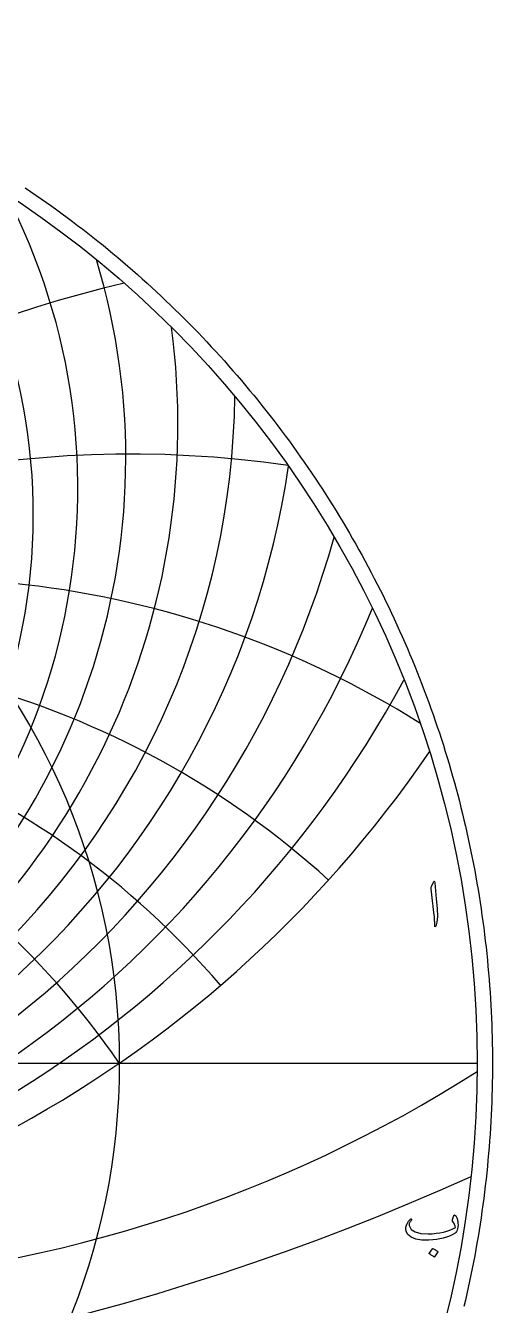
# Model space of a CAD drawing. Header units: millimetres. Extents: x -75 to 75, y -75 to 77.
# Drawn here: x 41.9 to 75.3, y -17.3 to 74.2 of the extents above; entities that cross this region are included whole.
import ezdxf

# ---------------------------------------------------------------- set-up
doc = ezdxf.new("R2010")
doc.units = ezdxf.units.MM
for name, color, linetype in [('CUT_OUTER', 1, 'Continuous'), ('ENGRAVE', 7, 'Continuous'), ('ENGRAVE_FINE', 8, 'Continuous'), ('TEXT', 5, 'Continuous')]:
    doc.layers.add(name, color=color, linetype=linetype)

msp = doc.modelspace()

# ---------------------------------------------------------------- linework, layer by layer
at = {"layer": 'CUT_OUTER'}
msp.add_lwpolyline([(41.8553, 62.6408), (42.2388, 62.3828), (42.6208, 62.1225), (43.0012, 61.8598), (43.3799, 61.5948), (43.7571, 61.3275), (44.1325, 61.0578), (44.5064, 60.7859), (44.8785, 60.5116), (45.2489, 60.2351), (45.6177, 59.9564), (45.9847, 59.6753), (46.35, 59.392), (46.7136, 59.1065), (47.0754, 58.8188), (47.4354, 58.5288), (47.7936, 58.2367), (48.15, 57.9423), (48.5047, 57.6458), (48.8575, 57.3471), (49.2084, 57.0462), (49.5575, 56.7432), (49.9047, 56.4381), (50.2501, 56.1308), (50.5936, 55.8214), (50.9351, 55.5099), (51.2748, 55.1963), (51.6125, 54.8807), (51.9483, 54.563), (52.2821, 54.2432), (52.6139, 53.9214), (52.9438, 53.5975), (53.2717, 53.2717), (53.5975, 52.9438), (53.9214, 52.6139), (54.2432, 52.2821), (54.563, 51.9483), (54.8807, 51.6125), (55.1963, 51.2748), (55.5099, 50.9351), (55.8214, 50.5936), (56.1308, 50.2501), (56.4381, 49.9047), (56.7432, 49.5575), (57.0462, 49.2084), (57.3471, 48.8575), (57.6458, 48.5047), (57.9423, 48.15), (58.2367, 47.7936), (58.5288, 47.4354), (58.8188, 47.0754), (59.1065, 46.7136), (59.392, 46.35), (59.6753, 45.9847), (59.9564, 45.6177), (60.2351, 45.2489), (60.5116, 44.8785), (60.7859, 44.5064), (61.0578, 44.1325), (61.3275, 43.7571), (61.5948, 43.3799), (61.8598, 43.0012), (62.1225, 42.6208), (62.3828, 42.2388), (62.6408, 41.8553), (62.8965, 41.4701), (63.1498, 41.0834), (63.4006, 40.6952), (63.6492, 40.3054), (63.8953, 39.9141), (64.139, 39.5213), (64.3803, 39.127), (64.6191, 38.7312), (64.8556, 38.334), (65.0896, 37.9353), (65.3211, 37.5352), (65.5502, 37.1337), (65.7768, 36.7308), (66.0009, 36.3265), (66.2226, 35.9209), (66.4417, 35.5139), (66.6584, 35.1055), (66.8725, 34.6958), (67.0842, 34.2849), (67.2933, 33.8726), (67.4999, 33.4591), (67.7039, 33.0443), (67.9054, 32.6282), (68.1043, 32.2109), (68.3007, 31.7924), (68.4944, 31.3728), (68.6857, 30.9519), (68.8743, 30.5299), (69.0603, 30.1067), (69.2437, 29.6824), (69.4246, 29.2569), (69.6028, 28.8304), (69.7784, 28.4028), (69.9513, 27.9741), (70.1217, 27.5444), (70.2893, 27.1136), (70.4544, 26.6818), (70.6168, 26.249), (70.7765, 25.8152), (70.9336, 25.3804), (71.088, 24.9447), (71.2397, 24.5081), (71.3887, 24.0705), (71.5351, 23.632), (71.6787, 23.1926), (71.8197, 22.7524), (71.9579, 22.3113), (72.0935, 21.8693), (72.2263, 21.4266), (72.3564, 20.983), (72.4838, 20.5386), (72.6085, 20.0935), (72.7304, 19.6476), (72.8496, 19.2009), (72.966, 18.7536), (73.0797, 18.3055), (73.1907, 17.8568), (73.2989, 17.4073), (73.4043, 16.9573), (73.507, 16.5065), (73.6069, 16.0552), (73.704, 15.6033), (73.7983, 15.1507), (73.8899, 14.6976), (73.9787, 14.244), (74.0647, 13.7898), (74.1479, 13.3351), (74.2284, 12.8798), (74.306, 12.4241), (74.3808, 11.968), (74.4529, 11.5114), (74.5221, 11.0543), (74.5885, 10.5968), (74.6521, 10.139), (74.7129, 9.6807), (74.7709, 9.2221), (74.8261, 8.7632), (74.8785, 8.3039), (74.928, 7.8443), (74.9747, 7.3844), (75.0186, 6.9242), (75.0597, 6.4638), (75.0979, 6.0031), (75.1334, 5.5422), (75.166, 5.0811), (75.1957, 4.6198), (75.2227, 4.1583), (75.2468, 3.6966), (75.268, 3.2349), (75.2865, 2.773), (75.302, 2.311), (75.3148, 1.8489), (75.3247, 1.3867), (75.3318, 0.9245), (75.3361, 0.4623), (75.3375, 0), (75.3361, -0.4623), (75.3318, -0.9245), (75.3247, -1.3867), (75.3148, -1.8489), (75.302, -2.311), (75.2865, -2.773), (75.268, -3.2349), (75.2468, -3.6966), (75.2227, -4.1583), (75.1957, -4.6198), (75.166, -5.0811), (75.1334, -5.5422), (75.0979, -6.0031), (75.0597, -6.4638), (75.0186, -6.9242), (74.9747, -7.3844), (74.928, -7.8443), (74.8785, -8.3039), (74.8261, -8.7632), (74.7709, -9.2221), (74.7129, -9.6807), (74.6521, -10.139), (74.5885, -10.5968), (74.5221, -11.0543), (74.4529, -11.5114), (74.3808, -11.968), (74.306, -12.4241), (74.2284, -12.8798), (74.1479, -13.3351), (74.0647, -13.7898), (73.9787, -14.244), (73.8899, -14.6976), (73.7983, -15.1507), (73.704, -15.6033), (73.6069, -16.0552), (73.507, -16.5065), (73.4043, -16.9573), (73.2989, -17.4073)], dxfattribs=at)
at = {"layer": 'ENGRAVE'}
msp.add_lwpolyline([(-74.25, 0), (74.25, 0)], dxfattribs=at)
for radius in [74.25, 48.6033]:
    msp.add_circle((0, 0), radius, dxfattribs=at)
for centre, radius, start, end in [((0, 48.5385), 56.8901, 180.823869, 359.176131), ((0, -33.4041), 58.9755, 34.5, 145.5), ((0, -33.4041), 58.9755, 34.5, 145.5), ((0, 70.7182), 85.8099, 214.368748, 325.631252), ((21.8597, 81.5815), 97.4457, 273.422481, 302.52125)]:
    msp.add_arc(centre, radius, start, end, dxfattribs=at)
at = {"layer": 'ENGRAVE_FINE'}
for centre, radius, start, end in [((0, 39.2546), 42.4402, 139.340374, 40.659626), ((0, 41.1607), 45.6267, 152.453309, 27.546691), ((0, 43.3135), 49.0661, 163.185846, 16.814154), ((70.2843, -33.4041), 91.7496, 103.446423, 167.104067), ((70.2843, -33.4041), 91.7496, 103.446423, 167.104067), ((0, 45.7553), 52.8024, 172.49133, 7.50867), ((49.4863, -33.4041), 76.9871, 81.624761, 163.522528), ((49.4863, -33.4041), 76.9871, 81.624761, 163.522528), ((0, 51.7297), 61.3975, 188.44201, 351.55799), ((0, 55.4136), 66.4114, 195.509349, 344.490651), ((34.0495, -33.4041), 68.0991, 57.98966, 159.672865), ((34.0495, -33.4041), 68.0991, 57.98966, 159.672865), ((0, 59.7006), 72.0443, 202.136906, 337.863094), ((21.4653, -33.4041), 62.7604, 47.829952, 155.467289), ((21.4653, -33.4041), 62.7604, 47.829952, 155.467289), ((0, 64.7365), 78.4441, 208.403854, 331.596146), ((10.399, -33.4041), 59.8853, 40.613919, 150.792824), ((10.399, -33.4041), 59.8853, 40.613919, 150.792824), ((0, 155.6212), 179.5897, 245.733951, 294.266049)]:
    msp.add_arc(centre, radius, start, end, dxfattribs=at)
at = {"layer": 'TEXT'}
for points in [[(71.0832, 12.9096), (71.128, 12.9962), (71.164, 13.0267), (71.1912, 13.0009), (71.2097, 12.919), (71.3174, 11.7714), (71.3815, 11.0671), (71.3959, 10.5044), (71.3604, 10.0835), (71.2752, 9.8042), (71.2597, 9.7813), (71.246, 9.7691), (71.234, 9.7673), (71.2237, 9.7761), (71.2155, 9.7898), (71.2097, 9.8077), (71.2062, 9.8297), (71.205, 9.8557), (71.205, 10.0586), (71.1956, 10.2737), (71.1769, 10.5012), (71.1488, 10.741), (71.1426, 10.8036), (71.1242, 10.9728), (71.0934, 11.2486), (71.0504, 11.6309), (70.9474, 12.4787), (70.945, 12.5238), (70.9474, 12.5653), (70.9544, 12.6034), (70.9661, 12.6379)], [(72.6752, -10.8896), (72.7066, -10.9291), (72.7355, -10.9727), (72.7617, -11.0204), (72.7852, -11.0722), (72.8062, -11.1279), (72.8245, -11.187), (72.8401, -11.2496), (72.8532, -11.3158), (72.8701, -11.4487), (72.8742, -11.5804), (72.8654, -11.711), (72.8438, -11.8404), (72.811, -11.9557), (72.7688, -12.0488), (72.7173, -12.1197), (72.6564, -12.1683), (72.4632, -12.2704), (72.2583, -12.3615), (72.0417, -12.4414), (71.8133, -12.5102), (71.5733, -12.5673), (71.3215, -12.6121), (71.0581, -12.6446), (70.7829, -12.6648), (70.2671, -12.6595), (69.8438, -12.5875), (69.513, -12.4487), (69.2747, -12.2432), (69.1769, -12.0825), (69.1318, -11.9095), (69.1394, -11.7242), (69.1997, -11.5266), (69.2201, -11.484), (69.2436, -11.4405), (69.2704, -11.3962), (69.3004, -11.3509), (69.3337, -11.3048), (69.3701, -11.2578), (69.4098, -11.21), (69.4527, -11.1612), (69.467, -11.1475), (69.4819, -11.139), (69.4975, -11.1358), (69.5136, -11.1378), (69.5244, -11.1419), (69.5335, -11.1495), (69.5408, -11.1606), (69.5463, -11.1753), (69.549, -11.189), (69.5475, -11.2022), (69.5419, -11.2148), (69.5323, -11.2268), (69.4922, -11.2745), (69.4562, -11.324), (69.4243, -11.3752), (69.3965, -11.4282), (69.3774, -11.4789), (69.3672, -11.5277), (69.3657, -11.5749), (69.373, -11.6203), (69.5194, -11.8852), (69.7946, -12.0711), (70.1986, -12.1779), (70.7314, -12.2057), (71.0242, -12.1945), (71.3034, -12.17), (71.5687, -12.1324), (71.8204, -12.0816), (72.0585, -12.0177), (72.2835, -11.9405), (72.4953, -11.8502), (72.6939, -11.7467), (72.6746, -11.6501), (72.6307, -11.543), (72.5622, -11.4253), (72.4691, -11.2971), (72.4661, -11.2848), (72.4667, -11.2619), (72.4708, -11.2286), (72.4784, -11.1847), (72.4805, -11.1803), (72.482, -11.1765), (72.4828, -11.1732), (72.4831, -11.1706), (72.4983, -11.1109), (72.5206, -11.0441), (72.5499, -10.9704), (72.5862, -10.8896), (72.6023, -10.865), (72.6225, -10.8568), (72.6468, -10.865), (72.6752, -10.8896)], [(71.0405, -13.2737), (71.0463, -13.2678), (71.0545, -13.2643), (71.0651, -13.2631), (71.078, -13.2643), (71.169, -13.3012), (71.2548, -13.3463), (71.3353, -13.3995), (71.4105, -13.461), (71.4178, -13.4704), (71.4211, -13.4797), (71.4202, -13.4891), (71.4152, -13.4985), (71.1951, -13.8545), (71.1869, -13.8629), (71.1763, -13.865), (71.1634, -13.8606), (71.1482, -13.8498), (71.135, -13.8404), (71.1143, -13.8264), (71.0859, -13.8076), (71.0499, -13.7842), (71.0057, -13.7561), (70.9527, -13.7233), (70.8909, -13.6858), (70.8204, -13.6437), (70.811, -13.6367), (70.8063, -13.6296), (70.8063, -13.6226), (70.811, -13.6156)]]:
    msp.add_lwpolyline(points, close=True, dxfattribs=at)

doc.saveas('drawing.dxf')
